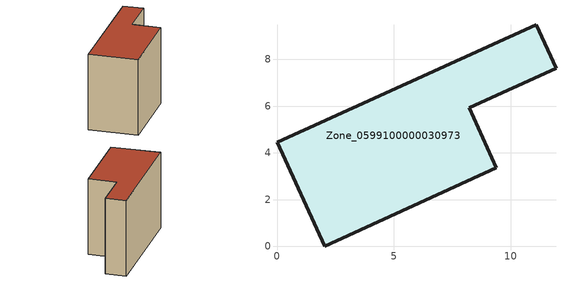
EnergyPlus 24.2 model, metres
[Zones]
Zone_0599100000030973
 floor ground (C_G): 8.22,5.92 9.39,3.36 2.04,0 0,4.46 11.09,9.48 11.94,7.62 z0
 wall outside (C_F): 0,4.46 2.04,0 9.39,3.36 8.22,5.92 11.94,7.62 11.09,9.48 0,4.46 z0:7.73
 roof outside (C_R): 11.94,7.62 11.09,9.48 0,4.46 2.04,0 9.39,3.36 8.22,5.92 z7.73
[BUILDING]
Pand.0599100000030973: North Axis=0; Terrain=City; Loads Convergence Tolerance Value=0.04; Temperature Convergence Tolerance Value=0.4; Solar Distribution=FullExterior; Maximum Number of Warmup Days=25; Minimum Number of Warmup Days=1
[Site:Location]
Rotterdam.The.Hague.AP_ZH_NLD Design_Conditions: Latitude=51.96; Longitude=4.45; Time Zone=1; Elevation=-4.5
[SITE:GROUNDTEMPERATURE:BUILDINGSURFACE]
18, 18, 18, 18, 18, 18, 18, 18, 18, 18, 18, 18
[MATERIAL] Thermal Absorptance=0.9; Solar Absorptance=0.7; Visible Absorptance=0.7
Name | Roughness | Thickness | Conductivity | Density | Specific Heat
G.TC.1946 | MediumSmooth | 0.15 | 1 | 540 | 1210
F.TC.1946 | Rough | 0.3 | 0.857143 | 1920 | 840
R.TC.1946 | MediumRough | 0.2 | 0.909091 | 1500 | 1000
[CONSTRUCTION]
C_G: G.TC.1946
C_F: F.TC.1946
C_R: R.TC.1946
[ZONE]
Zone_0599100000030973: Type=1; Multiplier=1; Ceiling Height=Autocalculate; Volume=Autocalculate; Floor Area=autocalculate; Part of Total Floor Area=Yes
[ZONEINFILTRATION:DESIGNFLOWRATE]
Infil_Zone_0599100000030973: Zone or ZoneList or Space or SpaceList=Zone_0599100000030973; Schedule=AlwaysOn; Design Flow Rate Calculation Method=Flow/Area; Flow Rate per Floor Area=0.003; Constant Term Coefficient=1; Temperature Term Coefficient=0; Velocity Term Coefficient=0; Velocity Squared Term Coefficient=0
[HVACTEMPLATE:ZONE:IDEALLOADSAIRSYSTEM]
Zone_0599100000030973: Maximum Heating Supply Air Temperature=50; Minimum Cooling Supply Air Temperature=13; Maximum Heating Supply Air Humidity Ratio=0.0156; Minimum Cooling Supply Air Humidity Ratio=0.0077; Heating Limit=NoLimit; Cooling Limit=NoLimit; Dehumidification Control Type=ConstantSensibleHeatRatio; Cooling Sensible Heat Ratio=0.7; Dehumidification Setpoint=60; Humidification Control Type=None; Humidification Setpoint=30; Outdoor Air Method=None; Outdoor Air Flow Rate per Person=0.00944; Outdoor Air Flow Rate per Zone Floor Area=0; Outdoor Air Flow Rate per Zone=0; Demand Controlled Ventilation Type=None; Outdoor Air Economizer Type=NoEconomizer; Heat Recovery Type=None; Sensible Heat Recovery Effectiveness=0.7; Latent Heat Recovery Effectiveness=0.65
[ZONECONTROL:THERMOSTAT]
ThermostatControl_Zone_0599100000030973: Zone or ZoneList=Zone_0599100000030973; Control Type Schedule=DualSetpointControlType; Control 1=Thermostat_Zone_0599100000030973; Temperature Difference Between Cutout And Setpoint=0
[THERMOSTATSETPOINT:DUALSETPOINT]
Thermostat_Zone_0599100000030973: Heating Setpoint Temperature Schedule=HeatingSetpoint_Zone_0599100000030973; Cooling Setpoint Temperature Schedule=CoolingSetpoint_Zone_0599100000030973
[SCHEDULE:COMPACT]
HeatingSetpoint_Zone_0599100000030973: Through: 12/31, For: AllDays, Until: 24:00, 21
CoolingSetpoint_Zone_0599100000030973: Through: 12/31, For: AllDays, Until: 24:00, 24
DualSetpointControlType: Through: 12/31, For: AllDays, Until: 24:00, 4
AlwaysOn: Through: 12/31, For: AllDays, Until: 24:00, 1
